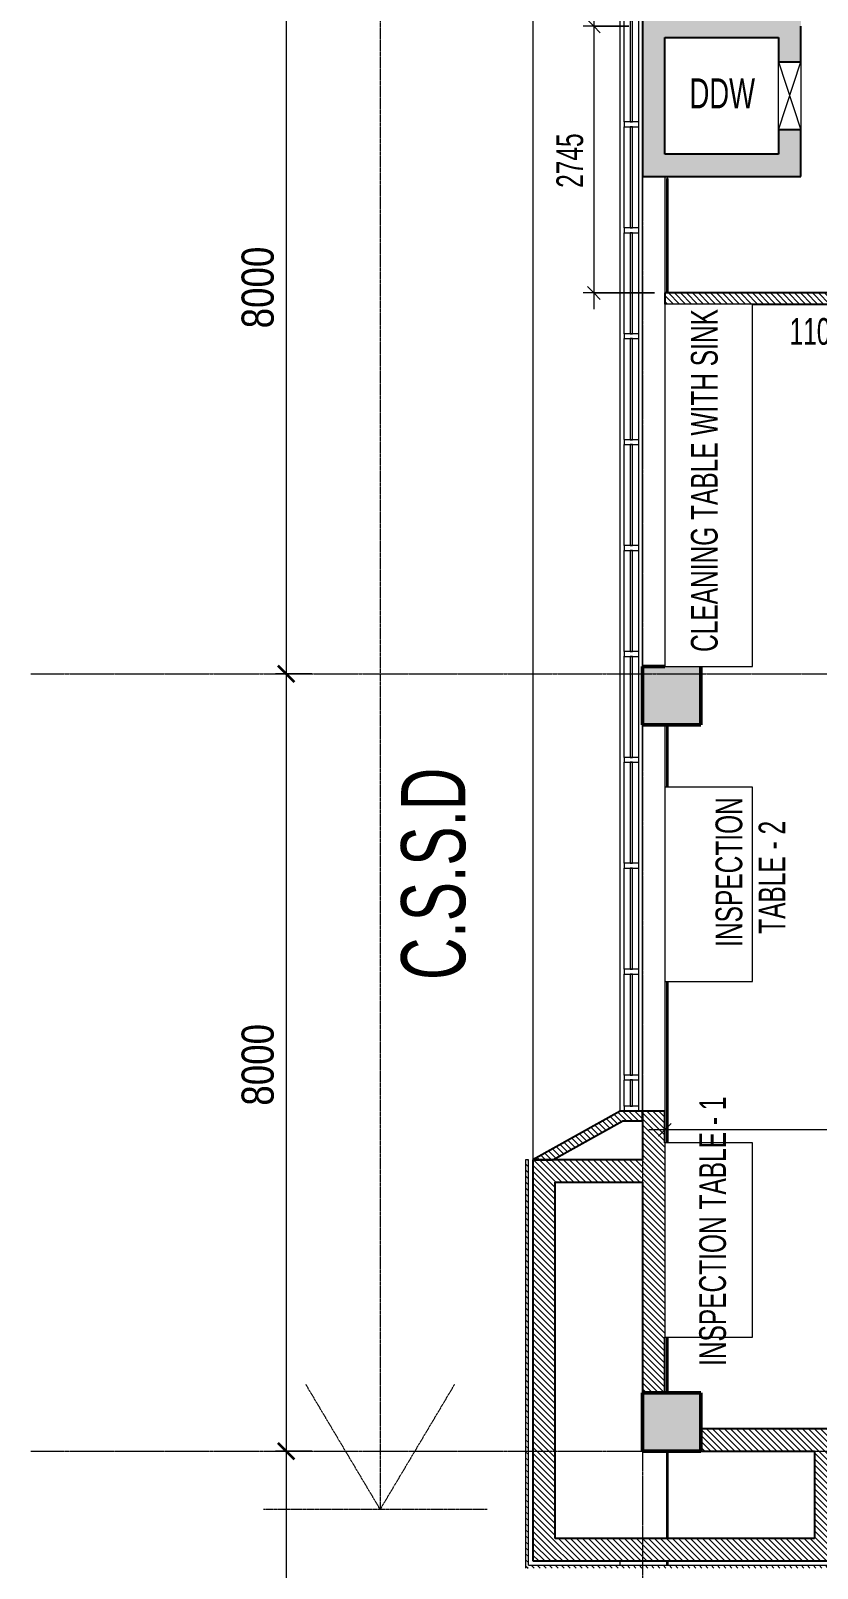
# Model space of a CAD drawing. Header units: millimetres. Extents: x -25222 to 91371, y -63339 to 20835.
# Drawn here: x -24562 to -16467, y -10594 to 5230 of the extents above; entities that cross this region are included whole.
import ezdxf

# ---------------------------------------------------------------- set-up
doc = ezdxf.new("R2010")
doc.units = ezdxf.units.MM
doc.linetypes.add('Dash_2_', pattern=[6.35, 3.175, -3.175])
doc.linetypes.add('Grid Line', pattern=[22.225, 12.7, -3.175, 3.175, -3.175])
for name, color, linetype, lineweight in [('A-ANNO-DIMS', 211, 'Continuous', 9), ('A-ANNO-DIMS-110', 211, 'Continuous', 9), ('A-DETL-HDLN', 90, 'Dash_2_', 5), ('A-DETL-THIN', 151, 'Continuous', 5), ('A-GLAZ-CURT', 52, 'Continuous', 5), ('A-GLAZ-CWMG', 51, 'Continuous', 5), ('A-WALL', 113, 'Continuous', 5), ('A-WALL-PATT', 111, 'Continuous', 25), ('G-ANNO-TEXT', 231, 'Continuous', 9), ('S-COLS', 52, 'Continuous', 5), ('S-GRID', 1, 'Continuous', 9)]:
    doc.layers.add(name, color=color, linetype=linetype, lineweight=lineweight)
doc.styles.add('Swis721 Cn BT_1', font='swissc.ttf', dxfattribs={"height": 330})
doc.styles.add('Swis721 Cn BT_4', font='swissc.ttf', dxfattribs={"width": 0.8, "height": 275})
doc.styles.add('Swis721 Cn BT_5', font='swissc.ttf', dxfattribs={"width": 0.8, "height": 660})
doc.styles.add('Swis721 Cn BT_6', font='swissc.ttf', dxfattribs={"width": 0.8, "height": 308})
doc.dimstyles.new('Diagonal_-2_5_mm_Swiss', dxfattribs={"dimscale": 304.8, "dimtxt": 277.588832, "dimasz": 0.433071, "dimexe": 0.360892, "dimexo": 0.0625, "dimgap": 0.072178, "dimtad": 1, "dimdec": 0, "dimzin": 0, "dimdsep": 46, "dimtxsty": 'Swis721 Cn BT_4', "dimblk1": 'OBLIQUE', "dimblk2": 'OBLIQUE', "dimsah": 1, "dimcen": 0.09, "dimdle": 0.541339, "dimazin": 0, "dimtfac": 1, "dimtdec": 4, "dimtix": 1, "dimtmove": 0, "dimatfit": 3, "dimfxl": 0.360892, "dimfxlon": 1, "dimtvp": 1, "dimtolj": 1, "dimtzin": 0, "dimarcsym": 2})
doc.dimstyles.new('Diagonal_-2_5_mm_Swiss_1', dxfattribs={"dimscale": 304.8, "dimtxt": 277.588832, "dimasz": 0.433071, "dimexe": 0.360892, "dimexo": 0.0625, "dimgap": 0.072178, "dimtad": 1, "dimdec": 0, "dimzin": 0, "dimdsep": 46, "dimtxsty": 'Swis721 Cn BT_4', "dimblk1": 'OBLIQUE', "dimblk2": 'OBLIQUE', "dimsah": 1, "dimcen": 0.09, "dimdle": 0.541339, "dimazin": 0, "dimtfac": 1, "dimtdec": 4, "dimtix": 1, "dimtmove": 1, "dimatfit": 3, "dimfxl": 0.360892, "dimfxlon": 1, "dimtvp": 1, "dimtolj": 1, "dimtzin": 0, "dimarcsym": 2})
doc.dimstyles.new('Diagonal_-_2_5_mm_Swiss_Feet_Metric', dxfattribs={"dimscale": 304.8, "dimtxt": 333.106598, "dimasz": 0.541339, "dimexe": 0.360892, "dimexo": 0.0625, "dimgap": 0.072178, "dimtad": 1, "dimdec": 0, "dimzin": 0, "dimdsep": 46, "dimtxsty": 'Swis721 Cn BT_1', "dimblk1": 'OBLIQUE', "dimblk2": 'OBLIQUE', "dimsah": 1, "dimcen": 0.09, "dimdle": 0.866142, "dimazin": 0, "dimtfac": 1, "dimtdec": 4, "dimtix": 1, "dimtmove": 0, "dimatfit": 3, "dimfxl": 0.866142, "dimfxlon": 1, "dimtvp": 1, "dimtolj": 1, "dimtzin": 0, "dimarcsym": 2})
pattern_1 = [(315, (14219.89, -54691.457), (30.869454, 30.869454), [])]

# ---------------------------------------------------------------- blocks, each defined once
blk = doc.blocks.new('MM-HOSPITAL A_B BLOCK 2022_05_19_Interiors_rvt-1-4_ FOURTH FLOOR - GA PLAN')
at = {"layer": 'A-WALL', "color": 10, "lineweight": 9}
for p, q in [((-18015, 2531), (-18015, 3711)), ((-18005, 3711), (-18015, 3711)), ((-18005, 3711), (-18005, 2531)), ((-18015, -2556), (-18015, -1914)), ((-18005, -1924), (-18005, -2556)), ((-18015, -6216), (-18015, -4556)), ((-18005, -4556), (-18005, -6216)), ((-18015, -8769), (-18015, -8216)), ((-18005, -8216), (-18005, -8769)), ((-18015, -8769), (-18005, -8769)), ((-18015, -8779), (-18015, -8769)), ((-18015, -8779), (-18005, -8779)), ((-18005, -8769), (-18005, -8779)), ((-18015, -10289), (-18015, -9389)), ((-18005, -9399), (-18005, -10289)), ((-18015, -10564), (-18015, -10519)), ((-18005, -10519), (-18005, -10564))]:
    blk.add_line(p, q, dxfattribs=at)
blk = doc.blocks.new('System Panel - Glazed-11328794-4_ FOURTH FLOOR - GA PLAN')
at = {"layer": 'A-GLAZ-CURT'}
for p, q in [((520, 12.5), (-520, 12.5)), ((-520, 12.5), (-520, -12.5)), ((520, -12.5), (520, 12.5)), ((-520, -12.5), (520, -12.5))]:
    blk.add_line(p, q, dxfattribs=at)
blk = doc.blocks.new('System Panel - Glazed-11404359-4_ FOURTH FLOOR - GA PLAN')
at = {"layer": 'A-GLAZ-CURT'}
for p, q in [((520, 12), (-520, 12)), ((-520, 12), (-520, -13)), ((520, -13), (520, 12)), ((-520, -13), (520, -13))]:
    blk.add_line(p, q, dxfattribs=at)
blk = doc.blocks.new('System Panel - Glazed-11404360-4_ FOURTH FLOOR - GA PLAN')
at = {"layer": 'A-GLAZ-CURT'}
for p, q in [((520, 12), (-520, 12)), ((-520, 12), (-520, -13)), ((520, -13), (520, 12)), ((-520, -13), (520, -13))]:
    blk.add_line(p, q, dxfattribs=at)
blk = doc.blocks.new('Rectangular Mullion - 50 x 150mm-9824124-4_ FOURTH FLOOR - GA PLAN')
at = {"layer": 'A-GLAZ-CWMG'}
for p, q in [((7708, 14801), (8748, 14801)), ((7708, 14651), (8748, 14651))]:
    blk.add_line(p, q, dxfattribs=at)
blk = doc.blocks.new('Rectangular Mullion - 50 x 150mm-11328795-4_ FOURTH FLOOR - GA PLAN')
at = {"layer": 'A-GLAZ-CWMG'}
for p, q in [((-50, 75), (0, 75)), ((-50, -75), (-50, 75)), ((0, 75), (0, -75)), ((0, -75), (-50, -75))]:
    blk.add_line(p, q, dxfattribs=at)
blk = doc.blocks.new('Rectangular Mullion - 50 x 150mm-11328792-4_ FOURTH FLOOR - GA PLAN')
at = {"layer": 'A-GLAZ-CWMG'}
for p, q in [((-25, 75), (25, 75)), ((-25, -75), (-25, 75)), ((25, 75), (25, -75)), ((25, -75), (-25, -75))]:
    blk.add_line(p, q, dxfattribs=at)
blk = doc.blocks.new('Walls 4 - Walls 4-5300851-4_ FOURTH FLOOR - GA PLAN')
at = {"layer": 'A-WALL-PATT', "lineweight": 5}
h = blk.add_hatch(dxfattribs=at)
h.set_pattern_fill('FP_4', color=9, style=0, pattern_type=2)
h.set_pattern_definition([(45, (54691.457, 14219.89), (-30.869454, 30.869454), [])])
h.paths.add_polyline_path([(6389, -19395), (6389, -19189), (5989, -18469), (5989, -18265), (5889, -18265), (5889, -18495), (6389, -19395)], flags=0)
h.paths.add_polyline_path([(-12241, -18265), (-12341, -18265), (-12341, -18469), (-12741, -19189), (-12741, -19395), (-12241, -18495), (-12241, -18469)], flags=0)
at = {"layer": 'A-WALL', "lineweight": 25}
for p, q in [((5989, -18265), (5889, -18265)), ((5889, -18265), (5889, -18495)), ((5989, -18469), (5989, -18265)), ((5889, -18495), (6389, -19395)), ((6389, -19189), (5989, -18469)), ((6389, -19395), (6389, -19189))]:
    blk.add_line(p, q, dxfattribs=at)
at = {"layer": 'A-WALL'}
for p, q in [((5889, -18495), (-12241, -18495)), ((-12741, -19395), (6389, -19395))]:
    blk.add_line(p, q, dxfattribs=at)
blk = doc.blocks.new('System Panel - Glazed-11404361-4_ FOURTH FLOOR - GA PLAN')
at = {"layer": 'A-GLAZ-CURT'}
for p, q in [((135, 12), (-135, 12)), ((-135, 12), (-135, -12)), ((135, -12), (135, 12)), ((-135, -12), (135, -12))]:
    blk.add_line(p, q, dxfattribs=at)
blk = doc.blocks.new('Rectangular Mullion - 50 x 150mm-V14-4_ FOURTH FLOOR - GA PLAN')
at = {"layer": 'A-GLAZ-CWMG'}
for p, q in [((-18455, -5839), (-18455, -5569)), ((-18305, -5839), (-18305, -5569))]:
    blk.add_line(p, q, dxfattribs=at)
blk = doc.blocks.new('DIMBLOCK2-4_ FOURTH FLOOR - GA PLAN')
at = {"layer": 'A-ANNO-DIMS-110', "lineweight": 35, "transparency": 16777216}
for p, q in [((-21934, 6611), (-22017, 6694)), ((-21934, 6611), (-21852, 6529)), ((-21934, -1389), (-22017, -1306)), ((-21934, -1389), (-21852, -1471))]:
    blk.add_line(p, q, dxfattribs=at)
at = {"layer": 'A-ANNO-DIMS-110', "transparency": 16777216}
for p, q in [((-21670, 6611), (-22044, 6611)), ((-21934, 6611), (-21934, -1389)), ((-21934, 6611), (-21670, 6611)), ((-21670, -1389), (-22044, -1389)), ((-21934, -1389), (-21670, -1389))]:
    blk.add_line(p, q, dxfattribs=at)
at = {"layer": 'A-ANNO-DIMS-110', "color": 0, "transparency": 16777216, "insert": (-22392, 2167), "char_height": 330, "width": 1065.94, "attachment_point": 1, "rotation": 90, "line_spacing_factor": 0.961347, "style": 'Swis721 Cn BT_1'}
blk.add_mtext('8000', dxfattribs=at)
blk = doc.blocks.new('_Oblique')
at = {"color": 0, "linetype": 'ByBlock', "lineweight": -2}
blk.add_line((-0.5, -0.5), (0.5, 0.5), dxfattribs=at)
blk = doc.blocks.new('DIMBLOCK3-4_ FOURTH FLOOR - GA PLAN')
at = {"layer": 'A-ANNO-DIMS-110', "transparency": 16777216}
for p, q in [((-21670, -1389), (-22044, -1389)), ((-21934, -1389), (-21934, -9389)), ((-21934, -1389), (-21670, -1389)), ((-21670, -9389), (-22044, -9389)), ((-21934, -9389), (-21670, -9389))]:
    blk.add_line(p, q, dxfattribs=at)
at = {"layer": 'A-ANNO-DIMS-110', "lineweight": 35, "transparency": 16777216}
for p, q in [((-21934, -1389), (-22017, -1306)), ((-21934, -1389), (-21852, -1471)), ((-21934, -9389), (-22017, -9306)), ((-21934, -9389), (-21852, -9471))]:
    blk.add_line(p, q, dxfattribs=at)
at = {"layer": 'A-ANNO-DIMS-110', "color": 0, "transparency": 16777216, "insert": (-22392, -5833), "char_height": 330, "width": 1065.94, "attachment_point": 1, "rotation": 90, "line_spacing_factor": 0.961347, "style": 'Swis721 Cn BT_1'}
blk.add_mtext('8000', dxfattribs=at)
blk = doc.blocks.new('DIMBLOCK4-4_ FOURTH FLOOR - GA PLAN')
at = {"layer": 'A-ANNO-DIMS-110', "lineweight": 35, "transparency": 16777216}
for p, q in [((-21934, -9389), (-22017, -9306)), ((-21934, -9389), (-21852, -9471)), ((-21934, -13389), (-22017, -13306)), ((-21934, -13389), (-21852, -13471))]:
    blk.add_line(p, q, dxfattribs=at)
at = {"layer": 'A-ANNO-DIMS-110', "transparency": 16777216}
for p, q in [((-21670, -9389), (-22044, -9389)), ((-21934, -9389), (-21934, -13389)), ((-21934, -9389), (-21670, -9389)), ((-21670, -13389), (-22044, -13389)), ((-21934, -13389), (-21670, -13389))]:
    blk.add_line(p, q, dxfattribs=at)
at = {"layer": 'A-ANNO-DIMS-110', "color": 0, "transparency": 16777216, "insert": (-22392, -11833), "char_height": 330, "width": 1065.94, "attachment_point": 1, "rotation": 90, "line_spacing_factor": 0.961347, "style": 'Swis721 Cn BT_1'}
blk.add_mtext('4000', dxfattribs=at)
blk = doc.blocks.new('DIMBLOCK180-4_ FOURTH FLOOR - GA PLAN')
at = {"layer": 'A-ANNO-DIMS-110', "transparency": 16777216}
for p, q in [((-18767, 5441), (-18767, 2366)), ((-18405, 5276), (-18877, 5276)), ((-18767, 5276), (-18405, 5276)), ((-18142, 2531), (-18877, 2531)), ((-18767, 2531), (-18142, 2531))]:
    blk.add_line(p, q, dxfattribs=at)
at = {"layer": 'A-ANNO-DIMS-110', "lineweight": 18, "transparency": 16777216}
for p, q in [((-18767, 5276), (-18833, 5342)), ((-18767, 5276), (-18701, 5210)), ((-18767, 2531), (-18833, 2597)), ((-18767, 2531), (-18701, 2465))]:
    blk.add_line(p, q, dxfattribs=at)
at = {"layer": 'A-ANNO-DIMS-110', "color": 0, "transparency": 16777216, "insert": (-19152, 3613), "char_height": 275, "width": 697.94, "attachment_point": 1, "rotation": 90, "line_spacing_factor": 0.961347, "style": 'Swis721 Cn BT_4'}
blk.add_mtext('2745', dxfattribs=at)
blk = doc.blocks.new('DIMBLOCK181-4_ FOURTH FLOOR - GA PLAN')
at = {"layer": 'A-ANNO-DIMS-110', "transparency": 16777216}
for p, q in [((-18035, -5971), (-18035, -6191)), ((-18035, -6081), (-18035, -5971)), ((-12850, -6191), (-12850, -5971)), ((-12685, -6081), (-18200, -6081)), ((-12850, -6081), (-12850, -6191))]:
    blk.add_line(p, q, dxfattribs=at)
at = {"layer": 'A-ANNO-DIMS-110', "lineweight": 18, "transparency": 16777216}
for p, q in [((-18035, -6081), (-18101, -6147)), ((-18035, -6081), (-17969, -6015)), ((-12850, -6081), (-12916, -6147)), ((-12850, -6081), (-12784, -6015))]:
    blk.add_line(p, q, dxfattribs=at)
at = {"layer": 'A-ANNO-DIMS-110', "color": 0, "transparency": 16777216, "insert": (-15733, -5696), "char_height": 275, "width": 697.94, "attachment_point": 1, "line_spacing_factor": 0.961347, "style": 'Swis721 Cn BT_4'}
blk.add_mtext('5185', dxfattribs=at)
blk = doc.blocks.new('DIMBLOCK188-4_ FOURTH FLOOR - GA PLAN')
at = {"layer": 'A-ANNO-DIMS-110', "transparency": 16777216}
for p, q in [((-16050, 1998), (-16050, 1778)), ((-16050, 1888), (-16050, 1998)), ((-14950, 1998), (-14950, 1778)), ((-14950, 1888), (-14950, 1998)), ((-16215, 1888), (-14950, 1888))]:
    blk.add_line(p, q, dxfattribs=at)
at = {"layer": 'A-ANNO-DIMS-110', "lineweight": 18, "transparency": 16777216}
for p, q in [((-16050, 1888), (-15984, 1954)), ((-14950, 1888), (-14884, 1954)), ((-16050, 1888), (-16116, 1822)), ((-14950, 1888), (-15016, 1822))]:
    blk.add_line(p, q, dxfattribs=at)
at = {"layer": 'A-ANNO-DIMS-110', "transparency": 16777216}
blk.add_ellipse((-16171, 1888), major_axis=(-671, 0), ratio=0.361301, start_param=3.141593, end_param=4.712389, dxfattribs=at)
at = {"layer": 'A-ANNO-DIMS-110', "color": 0, "transparency": 16777216, "insert": (-16752, 2273), "char_height": 275, "width": 697.94, "attachment_point": 1, "line_spacing_factor": 0.961347, "style": 'Swis721 Cn BT_4'}
blk.add_mtext('1100', dxfattribs=at)

msp = doc.modelspace()

# ---------------------------------------------------------------- hatches: boundary and pattern name
at = {"layer": 'A-WALL-PATT', "lineweight": 5}
h = msp.add_hatch(dxfattribs=at)
h.set_pattern_fill('FP_1', color=9, style=0, pattern_type=2)
h.set_pattern_definition(pattern_1)
h.paths.add_polyline_path([(-19469.9, -10593.7), (-19439.9, -10593.7), (-19439.9, -6388.7), (-19469.9, -6388.7)], flags=0)
h.paths.add_polyline_path([(-19439.9, 12741.3), (-19439.9, 15816.3), (-19469.9, 15816.3), (-19469.9, 12741.3)], flags=0)
h = msp.add_hatch(dxfattribs=at)
h.set_pattern_fill('FP_1', color=9, style=0, pattern_type=2)
h.set_pattern_definition(pattern_1)
h.paths.add_polyline_path([(-19394.9, -10518.7), (-19164.9, -10518.7), (-19164.9, -6388.7), (-19394.9, -6388.7)], flags=0)
h.paths.add_polyline_path([(-19164.9, 12741.3), (-19164.9, 15741.3), (-19394.9, 15741.3), (-19394.9, 12741.3), (-19189, 12741.3)], flags=0)
for points in [[(-17664.9, 5161.3), (-16864.9, 5161.3), (-16864.9, 5391.3), (-18264.9, 5391.3), (-18264.9, 5161.3), (-17838.2, 5161.3)], [(-16634.9, 4911.3), (-16634.9, 5391.3), (-16864.9, 5391.3), (-16864.9, 4911.3)], [(-18034.9, 3731.3), (-18034.9, 5161.3), (-18264.9, 5161.3), (-18264.9, 3731.3)], [(-16864.9, 3731.3), (-16634.9, 3731.3), (-16634.9, 4211.3), (-16864.9, 4211.3), (-16864.9, 3961.3)], [(-17838.2, 3731.3), (-16864.9, 3731.3), (-16864.9, 3961.3), (-18034.9, 3961.3), (-18034.9, 3731.3)]]:
    msp.add_hatch(color=55, dxfattribs=at).paths.add_polyline_path(points, flags=0)
h = msp.add_hatch(dxfattribs=at)
h.set_pattern_fill('FP_1', color=9, style=0, pattern_type=2)
h.set_pattern_definition(pattern_1)
h.paths.add_polyline_path([(-16049.9, 2416.3), (-16049.9, 2531.3), (-18034.9, 2531.3), (-18034.9, 2416.3), (-16864.9, 2416.3)], flags=0)
h.paths.add_polyline_path([(-12849.9, 2416.3), (-12849.9, 2531.3), (-14949.9, 2531.3), (-14949.9, 2416.3)], flags=0)
h = msp.add_hatch(dxfattribs=at)
h.set_pattern_fill('FP_1', color=9, style=0, pattern_type=2)
h.set_pattern_definition(pattern_1)
h.paths.add_polyline_path([(-18264.9, -8788.7), (-18034.9, -8788.7), (-18034.9, -5888.7), (-18264.9, -5888.7), (-18264.9, -6618.7)], flags=0)
h = msp.add_hatch(dxfattribs=at)
h.set_pattern_fill('FP_1', color=9, style=0, pattern_type=2)
h.set_pattern_definition(pattern_1)
h.paths.add_polyline_path([(-18264.9, -6618.7), (-18264.9, -6388.7), (-19164.9, -6388.7), (-19164.9, -6618.7), (-18264.9, -6618.7)], flags=0)
h = msp.add_hatch(dxfattribs=at)
h.set_pattern_fill('FP_1', color=9, style=0, pattern_type=2)
h.set_pattern_definition(pattern_1)
h.paths.add_polyline_path([(-14919.9, -9388.7), (-14919.9, -9158.7), (-17664.9, -9158.7), (-17664.9, -9388.7), (-16264.9, -9388.7)], flags=0)
h = msp.add_hatch(dxfattribs=at)
h.set_pattern_fill('FP_1', color=9, style=0, pattern_type=2)
h.set_pattern_definition(pattern_1)
h.paths.add_polyline_path([(-16494.9, -10518.7), (-16264.9, -10518.7), (-16264.9, -9388.7), (-16494.9, -9388.7), (-16494.9, -10312.8)], flags=0)
h = msp.add_hatch(dxfattribs=at)
h.set_pattern_fill('FP_1', color=9, style=0, pattern_type=2)
h.set_pattern_definition(pattern_1)
h.paths.add_polyline_path([(-18264.9, -10518.7), (-16494.9, -10518.7), (-16494.9, -10288.7), (-19164.9, -10288.7), (-19164.9, -10518.7), (-18494.9, -10518.7)], flags=0)
h = msp.add_hatch(dxfattribs=at)
h.set_pattern_fill('FP_1', color=9, style=0, pattern_type=2)
h.set_pattern_definition(pattern_1)
h.paths.add_polyline_path([(-19164.9, -10593.7), (-16264.9, -10593.7), (-16264.9, -10563.7), (-19439.9, -10563.7), (-19439.9, -10593.7), (-19394.9, -10593.7)], flags=0)
h.paths.add_polyline_path([(-7804.9, -10593.7), (-6079.9, -10593.7), (-6079.9, -10563.7), (-8034.9, -10563.7), (-8034.9, -10593.7), (-7993.3, -10593.7)], flags=0)
at = {"layer": 'S-COLS'}
for points in [[(-18264.9, -1913.7), (-17664.9, -1913.7), (-17664.9, -1313.7), (-18264.9, -1313.7)], [(-18034.9, -9388.7), (-17664.9, -9388.7), (-17664.9, -8788.7), (-18264.9, -8788.7), (-18264.9, -9388.7), (-18034.9, -9388.7)]]:
    msp.add_hatch(color=8, dxfattribs=at).paths.add_polyline_path(points, flags=0)

# ---------------------------------------------------------------- linework, layer by layer
at = {"layer": 'A-DETL-HDLN'}
for p, q in [((-20964.9, 8386.3), (-20964.9, -9988.7)), ((-20964.9, -9988.7), (-21731.8, -8699.7)), ((-20964.9, -9988.7), (-20197.9, -8699.7)), ((-19864.9, -9988.7), (-22164.9, -9988.7))]:
    msp.add_line(p, q, dxfattribs=at)
at = {"layer": 'A-DETL-THIN'}
for p, q in [((-16864.9, 4211.3), (-16864.9, 4911.3)), ((-16864.9, 4911.3), (-16634.9, 4211.3)), ((-16864.9, 4211.3), (-16634.9, 4911.3)), ((-16634.9, 4911.3), (-16634.9, 4211.3)), ((-17134.9, 2416.3), (-18034.9, 2416.3)), ((-18034.9, 2416.3), (-18034.9, -1313.7)), ((-17134.9, -1313.7), (-17134.9, 2416.3)), ((-18034.9, -1313.7), (-17134.9, -1313.7)), ((-17134.9, -2555.5), (-18034.9, -2555.5)), ((-18034.9, -2555.5), (-18034.9, -4555.5)), ((-17134.9, -4555.5), (-17134.9, -2555.5)), ((-18034.9, -4555.5), (-17134.9, -4555.5)), ((-17134.9, -6215.5), (-18034.9, -6215.5)), ((-18034.9, -6215.5), (-18034.9, -8215.5)), ((-17134.9, -8215.5), (-17134.9, -6215.5)), ((-18034.9, -8215.5), (-17134.9, -8215.5))]:
    msp.add_line(p, q, dxfattribs=at)
at = {"layer": 'A-WALL', "lineweight": 25}
for p, q in [((-18264.9, 5391.3), (-18264.9, 3731.3)), ((-16634.9, 4911.3), (-16634.9, 5276.3)), ((-18034.9, 5161.3), (-16864.9, 5161.3)), ((-18034.9, 3961.3), (-18034.9, 5161.3)), ((-16864.9, 5161.3), (-16864.9, 4911.3)), ((-16864.9, 4911.3), (-16634.9, 4911.3)), ((-16864.9, 4211.3), (-16864.9, 3961.3)), ((-16634.9, 4211.3), (-16864.9, 4211.3)), ((-16634.9, 3731.3), (-16634.9, 4211.3)), ((-16864.9, 3961.3), (-18034.9, 3961.3)), ((-18264.9, 3731.3), (-16634.9, 3731.3)), ((-16049.9, 2531.3), (-18034.9, 2531.3)), ((-18034.9, 2531.3), (-18034.9, 2416.3)), ((-17134.9, 2416.3), (-16049.9, 2416.3)), ((-18264.9, -5888.7), (-18264.9, -6388.7)), ((-18034.9, -5888.7), (-18264.9, -5888.7)), ((-18034.9, -6215.5), (-18034.9, -5888.7)), ((-19394.9, -6388.7), (-19394.9, -10518.7)), ((-18264.9, -6388.7), (-19394.9, -6388.7)), ((-19164.9, -10288.7), (-19164.9, -6618.7)), ((-19164.9, -6618.7), (-18264.9, -6618.7)), ((-18264.9, -6618.7), (-18264.9, -8788.7)), ((-18034.9, -8788.7), (-18034.9, -8215.5)), ((-18264.9, -8788.7), (-18034.9, -8788.7)), ((-14919.9, -9158.7), (-17664.9, -9158.7)), ((-17664.9, -9158.7), (-17664.9, -9388.7)), ((-17664.9, -9388.7), (-16494.9, -9388.7)), ((-16494.9, -9388.7), (-16494.9, -10288.7)), ((-16494.9, -10288.7), (-19164.9, -10288.7)), ((-19394.9, -10518.7), (-16264.9, -10518.7))]:
    msp.add_line(p, q, dxfattribs=at)
at = {"layer": 'A-WALL'}
for p, q in [((-18264.9, -5888.7), (-18264.9, 3731.3)), ((-18034.9, 3731.3), (-18034.9, 2531.3)), ((-18034.9, -1913.7), (-18034.9, -2555.5)), ((-18034.9, -4555.5), (-18034.9, -5888.7)), ((-19469.9, -6388.7), (-19469.9, -10593.7)), ((-19439.9, -6388.7), (-19469.9, -6388.7)), ((-19439.9, -10563.7), (-19439.9, -6388.7)), ((-19439.9, -10563.7), (-6079.9, -10563.7)), ((-18494.9, -10563.7), (-18494.9, -10518.7)), ((-18264.9, -10518.7), (-18264.9, -10563.7))]:
    msp.add_line(p, q, dxfattribs=at)
at = {"layer": 'S-COLS', "color": 250, "lineweight": 50}
for p, q in [((-18034.9, -1313.7), (-18264.9, -1313.7)), ((-18264.9, -1313.7), (-18264.9, -1913.7)), ((-17664.9, -1913.7), (-17664.9, -1313.7)), ((-18264.9, -1913.7), (-17664.9, -1913.7)), ((-17664.9, -8788.7), (-18264.9, -8788.7)), ((-18264.9, -8788.7), (-18264.9, -9388.7)), ((-17664.9, -9388.7), (-17664.9, -8788.7)), ((-18264.9, -9388.7), (-17664.9, -9388.7))]:
    msp.add_line(p, q, dxfattribs=at)
at = {"layer": 'S-GRID', "linetype": 'Grid Line'}
for p, q in [((-18264.9, 20089.7), (-18264.9, -62440.6)), ((-24562.2, -1388.7), (90711.2, -1388.7)), ((-24562.2, -9388.7), (90711.2, -9388.7))]:
    msp.add_line(p, q, dxfattribs=at)

# ---------------------------------------------------------------- block references
at = {"lineweight": 5}
msp.add_blockref('MM-HOSPITAL A_B BLOCK 2022_05_19_Interiors_rvt-1-4_ FOURTH FLOOR - GA PLAN', (0, 0), dxfattribs=at)
at = {"layer": 'A-GLAZ-CURT', "rotation": 270.0000048256584}
for name, p in [('System Panel - Glazed-11328794-4_ FOURTH FLOOR - GA PLAN', (-18379.9, 4811.3)), ('System Panel - Glazed-11328794-4_ FOURTH FLOOR - GA PLAN', (-18379.9, 3721.3)), ('System Panel - Glazed-11404359-4_ FOURTH FLOOR - GA PLAN', (-18379.9, 2631.3)), ('System Panel - Glazed-11404360-4_ FOURTH FLOOR - GA PLAN', (-18379.9, 1541.3)), ('System Panel - Glazed-11328794-4_ FOURTH FLOOR - GA PLAN', (-18379.9, 451.3)), ('System Panel - Glazed-11328794-4_ FOURTH FLOOR - GA PLAN', (-18379.9, -638.7)), ('System Panel - Glazed-11328794-4_ FOURTH FLOOR - GA PLAN', (-18379.9, -1728.7)), ('System Panel - Glazed-11328794-4_ FOURTH FLOOR - GA PLAN', (-18379.9, -2818.7)), ('System Panel - Glazed-11328794-4_ FOURTH FLOOR - GA PLAN', (-18379.9, -3908.7)), ('System Panel - Glazed-11328794-4_ FOURTH FLOOR - GA PLAN', (-18379.9, -4998.7)), ('System Panel - Glazed-11404361-4_ FOURTH FLOOR - GA PLAN', (-18379.9, -5703.7))]:
    msp.add_blockref(name, p, dxfattribs=at)
at = {"layer": 'A-GLAZ-CWMG'}
for p, rotation in [((-3653.7, -3416.3), 90.0000048256585), ((-3653.7, -4506.3), 90.00000482565837), ((-3653.7, -5596.3), 90.00000482565851), ((-3653.7, -6686.3), 90.00000482565834), ((-3653.7, -7776.3), 90.0000048256585), ((-3653.7, -8866.3), 90.0000048256585), ((-3653.7, -9956.3), 90.00000482565837), ((-3653.7, -11046.3), 90.0000048256585), ((-3653.7, -12136.3), 90.00000482565837), ((-3653.7, -13226.3), 90.0000048256585)]:
    msp.add_blockref('Rectangular Mullion - 50 x 150mm-9824124-4_ FOURTH FLOOR - GA PLAN', p, dxfattribs=dict(at, rotation=rotation))
at = {"layer": 'A-GLAZ-CWMG', "extrusion": (0, 0, -1), "rotation": 269.9999951743416}
for name, p in [('Rectangular Mullion - 50 x 150mm-11328792-4_ FOURTH FLOOR - GA PLAN', (18379.9, 4266.3)), ('Rectangular Mullion - 50 x 150mm-11328792-4_ FOURTH FLOOR - GA PLAN', (18379.9, 3176.3)), ('Rectangular Mullion - 50 x 150mm-11328792-4_ FOURTH FLOOR - GA PLAN', (18379.9, 2086.3)), ('Rectangular Mullion - 50 x 150mm-11328792-4_ FOURTH FLOOR - GA PLAN', (18379.9, 996.3)), ('Rectangular Mullion - 50 x 150mm-11328792-4_ FOURTH FLOOR - GA PLAN', (18379.9, -93.7)), ('Rectangular Mullion - 50 x 150mm-11328792-4_ FOURTH FLOOR - GA PLAN', (18379.9, -1183.7)), ('Rectangular Mullion - 50 x 150mm-11328792-4_ FOURTH FLOOR - GA PLAN', (18379.9, -2273.7)), ('Rectangular Mullion - 50 x 150mm-11328792-4_ FOURTH FLOOR - GA PLAN', (18379.9, -3363.7)), ('Rectangular Mullion - 50 x 150mm-11328792-4_ FOURTH FLOOR - GA PLAN', (18379.9, -4453.7)), ('Rectangular Mullion - 50 x 150mm-11328792-4_ FOURTH FLOOR - GA PLAN', (18379.9, -5543.7)), ('Rectangular Mullion - 50 x 150mm-11328795-4_ FOURTH FLOOR - GA PLAN', (18379.9, -5888.7))]:
    msp.add_blockref(name, p, dxfattribs=at)
at = {"layer": 'A-GLAZ-CWMG'}
msp.add_blockref('Rectangular Mullion - 50 x 150mm-V14-4_ FOURTH FLOOR - GA PLAN', (0, 0), dxfattribs=at)
at = {"layer": 'A-WALL', "rotation": 270.0000000000001}
msp.add_blockref('Walls 4 - Walls 4-5300851-4_ FOURTH FLOOR - GA PLAN', (0, 0), dxfattribs=at)

# ---------------------------------------------------------------- texts
at = {"layer": 'G-ANNO-TEXT', "color": 1, "insert": (-17781.3, 4739.8), "char_height": 308, "width": 776.033, "attachment_point": 1, "style": 'Swis721 Cn BT_6'}
msp.add_mtext('DDW', dxfattribs=at)
at = {"layer": 'G-ANNO-TEXT', "color": 7, "attachment_point": 1, "rotation": 90}
for s, insert, char_height, width, style in [('CLEANING TABLE WITH SINK', (-17767.4, -1163.1), 275, 4077.703, 'Swis721 Cn BT_4'), ('C.S.S.D', (-20750.2, -4539), 660, 2511.527, 'Swis721 Cn BT_5'), ('INSPECTION ', (-17513.9, -4198.1), 275, 1820.151, 'Swis721 Cn BT_4'), ('TABLE - 2', (-17070, -4064.3), 275, 1396.86, 'Swis721 Cn BT_4'), ('INSPECTION TABLE - 1', (-17682.1, -8511.9), 275, 3217.012, 'Swis721 Cn BT_4')]:
    msp.add_mtext(s, dxfattribs=dict(at, insert=insert, char_height=char_height, width=width, style=style))

# ---------------------------------------------------------------- dimensions: what is measured, and where the dimension line sits
at = {"layer": 'A-ANNO-DIMS'}
for base, p1, p2, dimstyle, override, picture, middle in [((-21934, -1388.7), (-21670, 6611.3), (-21670, -1388.7), 'Diagonal_-_2_5_mm_Swiss_Feet_Metric', {"dimpost": '<>', "dimfxl": 8000}, 'DIMBLOCK2-4_ FOURTH FLOOR - GA PLAN', (-22125.4, 2611.3)), ((-18767, 2531.3), (-18404.5, 5276.3), (-18142.3, 2531.3), 'Diagonal_-2_5_mm_Swiss', {"dimpost": '<>', "dimfxl": 2757.49459}, 'DIMBLOCK180-4_ FOURTH FLOOR - GA PLAN', (-18930.3, 3903.8)), ((-21934, -9388.7), (-21670, -1388.7), (-21670, -9388.7), 'Diagonal_-_2_5_mm_Swiss_Feet_Metric', {"dimpost": '<>', "dimfxl": 8000}, 'DIMBLOCK3-4_ FOURTH FLOOR - GA PLAN', (-22125.4, -5388.7)), ((-21934, -13388.7), (-21670, -9388.7), (-21670, -13388.7), 'Diagonal_-_2_5_mm_Swiss_Feet_Metric', {"dimpost": '<>', "dimfxl": 4000}, 'DIMBLOCK4-4_ FOURTH FLOOR - GA PLAN', (-22125.2, -11388.7))]:
    dim = msp.add_linear_dim(base=base, p1=p1, p2=p2, angle=90, dimstyle=dimstyle, override=override, dxfattribs=at)
    dim.commit()
    dim.dimension.update_dxf_attribs({"geometry": picture, "text_midpoint": middle})
dim = msp.add_linear_dim(base=(-14949.9, 1887.8), p1=(-16049.9, 1997.8), p2=(-14949.9, 1997.8), dimstyle='Diagonal_-2_5_mm_Swiss_1', override={"dimpost": '<>', "dimfxl": 1100}, dxfattribs=at)
dim.commit()
dim.dimension.update_dxf_attribs({"geometry": 'DIMBLOCK188-4_ FOURTH FLOOR - GA PLAN', "text_midpoint": (-16403.2, 2089.6), "dimtype": 160, "text_rotation": 360})
dim = msp.add_linear_dim(base=(-18034.9, -6081.1), p1=(-12849.9, -6191.1), p2=(-18034.9, -5971.1), dimstyle='Diagonal_-2_5_mm_Swiss', override={"dimpost": '<>', "dimfxl": 5189.714776}, dxfattribs=at)
dim.commit()
dim.dimension.update_dxf_attribs({"geometry": 'DIMBLOCK181-4_ FOURTH FLOOR - GA PLAN', "text_midpoint": (-15442.4, -5918)})

doc.saveas('drawing.dxf')
